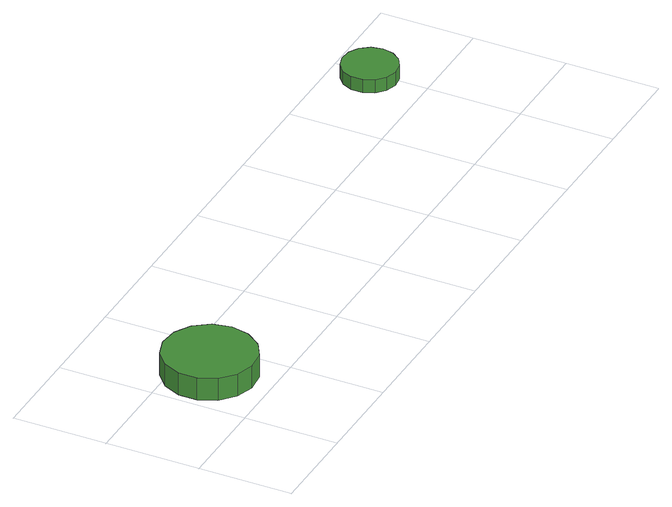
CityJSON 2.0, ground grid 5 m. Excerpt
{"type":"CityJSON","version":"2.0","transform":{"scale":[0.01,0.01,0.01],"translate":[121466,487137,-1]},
"CityObjects":{
"tree1":{"type":"SolitaryVegetationObject","attributes":{"function":"something"},"geometry":[{"type":"MultiSurface","lod":"1","boundaries":[[[0,1,2,3,4,5,6,7,8,9,10,11,12,13,14]],[[15,16,17,18,19,20,21,22,23,24,25,26,27,28,29]],[[0,29,28,1]],[[1,28,27,2]],[[2,27,26,3]],[[3,26,25,4]],[[4,25,24,5]],[[5,24,23,6]],[[6,23,22,7]],[[7,22,21,8]],[[8,21,20,9]],[[9,20,19,10]],[[10,19,18,11]],[[11,18,17,12]],[[12,17,16,13]],[[13,16,15,14]],[[14,15,29,0]]]}]},
"tree2":{"type":"SolitaryVegetationObject","attributes":{"function":"something"},"geometry":[{"type":"MultiSurface","lod":"1","boundaries":[[[30,31,32,33,34,35,36,37,38,39,40,41,42,43,44]],[[45,46,47,48,49,50,51,52,53,54,55,56,57,58,59]],[[30,59,58,31]],[[31,58,57,32]],[[32,57,56,33]],[[33,56,55,34]],[[34,55,54,35]],[[35,54,53,36]],[[36,53,52,37]],[[37,52,51,38]],[[38,51,50,39]],[[39,50,49,40]],[[40,49,48,41]],[[41,48,47,42]],[[42,47,46,43]],[[43,46,45,44]],[[44,45,59,30]]]}]}
},
"vertices":[
[525,329,188],[504,428,188],[444,510,188],[357,560,188],[256,571,188],[160,540,188],[85,472,188],[44,380,188],[44,279,188],[85,187,188],[160,119,188],[256,88,188],[357,98,188],[444,149,188],[504,231,188],[504,231,62],[444,149,62],[357,98,62],[256,88,62],[160,119,62],[85,187,62],[44,279,62],[44,380,62],[85,472,62],[160,540,62],[256,571,62],[357,560,62],[444,510,62],[504,428,62],[525,329,62],
[3121,801,137],[3108,860,137],[3072,909,137],[3020,939,137],[2960,945,137],[2902,927,137],[2857,886,137],[2833,831,137],[2833,770,137],[2857,715,137],[2902,675,137],[2960,656,137],[3020,662,137],[3072,693,137],[3108,742,137],[3108,742,62],[3072,693,62],[3020,662,62],[2960,656,62],[2902,675,62],[2857,715,62],[2833,770,62],[2833,831,62],[2857,886,62],[2902,927,62],[2960,945,62],[3020,939,62],[3072,909,62],[3108,860,62],[3121,801,62]
]}
